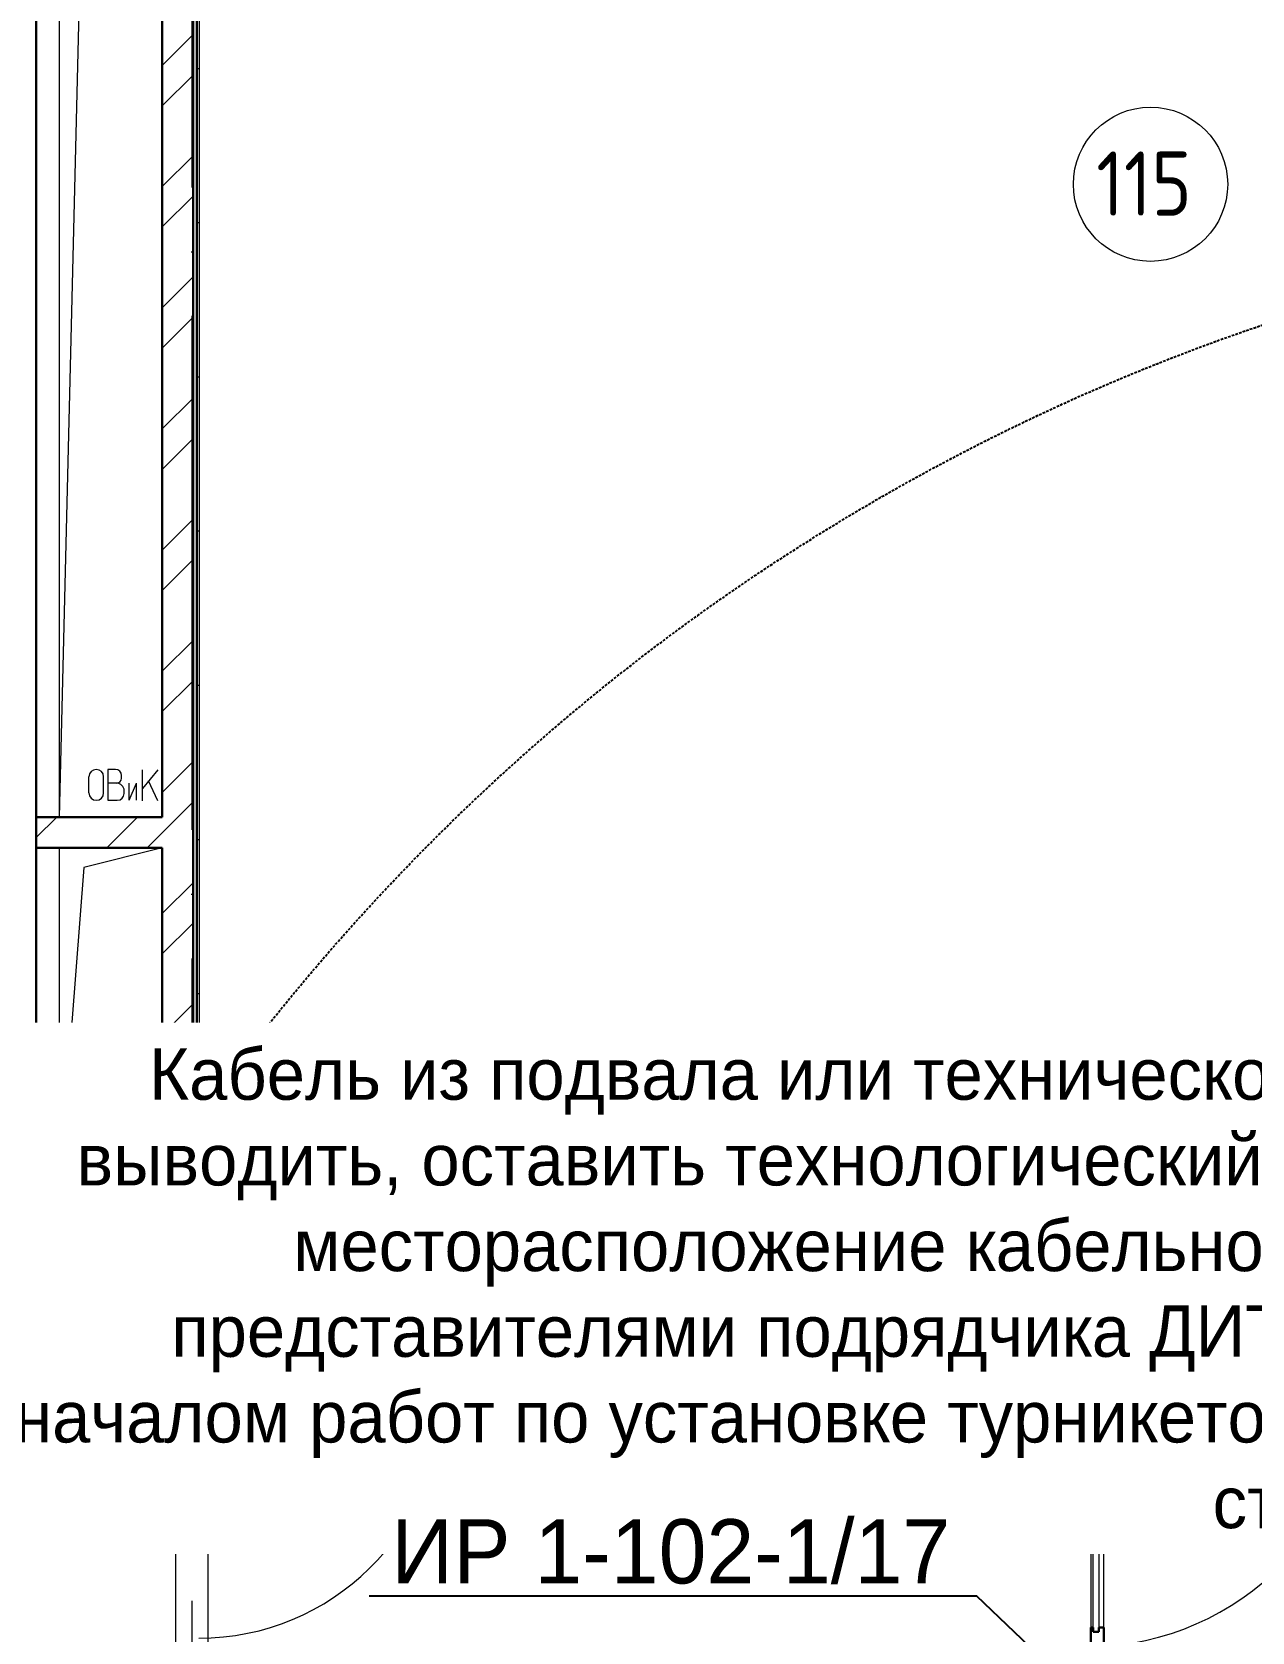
# Model space of a CAD drawing. Header units: millimetres. Extents: x -695119 to 412940, y -249585 to 622758.
# Drawn here: x 3671 to 8415, y 68414 to 74640 of the extents above; entities that cross this region are included whole.
import ezdxf
from ezdxf import colors
from ezdxf.entities.mleader import LeaderData, LeaderLine
from ezdxf.math import Vec2, Vec3

# ---------------------------------------------------------------- set-up
doc = ezdxf.new("R2010")
doc.units = ezdxf.units.MM
for name, pattern in [('ADSK_Линия сетки', [25, 20, -2.5, 0, -2.5]), ('ADSK_Штриховая_ш2 п1_5', [4.5, 3, -1.5]), ('DASH', [0.75, 0.5, -0.25])]:
    doc.linetypes.add(name, pattern=pattern)
doc.layers.add('_19D-Телекоммуникационные шкафы', color=7, linetype='Continuous')
for name, color, linetype, lineweight in [('_СС_КНС-Внешние связи', 250, 'Continuous', 30), ('Витраж', 252, 'Continuous', 9), ('Двери', 8, 'Continuous', 9), ('Марки помещений', 8, 'Continuous', 20), ('Оборудование', 8, 'Continuous', 18), ('Ограждение', 8, 'Continuous', 9), ('Оси', 252, 'Continuous', 9), ('Перекрытие', 252, 'Continuous', 18), ('Стены внутренние', 252, 'Continuous', 18), ('Стены наружные', 252, 'Continuous', 18), ('Стены штриховка', 7, 'Continuous', 9), ('ТХ Текст', 251, 'Continuous', 0)]:
    doc.layers.add(name, color=color, linetype=linetype, lineweight=lineweight)
doc.layers.add('Двери открывание', color=7, linetype='Continuous', lineweight=9, true_color=0xc0c0c0)
doc.styles.add('GOST Common_3', font='', dxfattribs={"height": 3.5})
doc.styles.add('Mipgost_5', font='', dxfattribs={"height": 250})
doc.styles.get('GOST Common_3').set_extended_font_data('GOST type B')
doc.styles.get('Mipgost_5').set_extended_font_data('Mipgost')
pattern_1 = [(0, (-32121.8, 98), (0, 600), []), (90, (-32121.8, 98), (-600, 4e-14), [])]

# ---------------------------------------------------------------- blocks, each defined once
blk = doc.blocks.new('1 этаж')
at = {"layer": 'Двери', "lineweight": 18, "true_color": 0x636466}
h = blk.add_hatch(dxfattribs=at)
h.set_pattern_fill('FP_2', color=251, angle=180, style=0, pattern_type=2)
h.set_pattern_definition([(225, (-36377.8, -11541.73), (35.3553, -35.3553), [])])
h.paths.add_polyline_path([(-35602.8, -11736.7), (-35602.8, -11346.7), (-35752.8, -11346.7), (-35752.8, -11736.7)])
h.paths.add_polyline_path([(-37402.8, -11736.7), (-37252.8, -11736.7), (-37252.8, -11346.7), (-37402.8, -11346.7)])
at = {"layer": 'Ограждение', "true_color": 0x636466}
h = blk.add_hatch(dxfattribs=at)
h.set_pattern_fill('FP_25', color=251, style=0, pattern_type=2)
h.set_pattern_definition(pattern_1)
h.paths.add_polyline_path([(-40637.8, -11331.7), (-40627.8, -11321.7), (-40627.8, -5506.7), (-40637.8, -5516.7), (-40637.8, -11115)])
h = blk.add_hatch(dxfattribs=at)
h.set_pattern_fill('FP_25', color=251, style=0, pattern_type=2)
h.set_pattern_definition(pattern_1)
h.paths.add_polyline_path([(-37262.8, -11331.7), (-37262.8, -11321.7), (-40627.8, -11321.7), (-40637.8, -11331.7), (-39502.4, -11331.7)])
h = blk.add_hatch(dxfattribs=at)
h.set_pattern_fill('FP_26', color=251, style=0, pattern_type=2)
h.set_pattern_definition(pattern_1)
h.paths.add_polyline_path([(-40735.3, -11761.7), (-40720.3, -11761.7), (-40720.3, -11751.7), (-40735.3, -11751.7), (-40735.3, -11756.7), (-42692.8, -11756.7), (-42697.8, -11761.7), (-40937.5, -11761.7)])
h = blk.add_hatch(dxfattribs=at)
h.set_pattern_fill('FP_25', color=251, style=0, pattern_type=2)
h.set_pattern_definition(pattern_1)
h.paths.add_polyline_path([(-37262.8, -11761.7), (-37262.8, -11756.7), (-40580.3, -11756.7), (-40580.3, -11751.7), (-40595.3, -11751.7), (-40595.3, -11761.7), (-39502.4, -11761.7)])
at = {"color": 251, "lineweight": 18, "true_color": 0x636466}
for p, q in [((-41172.8, -9591.7), (-41172.8, -5651.7)), ((-41172.8, -9591.7), (-41077.8, -5734.9)), ((-41058.1, -9497.7), (-41058.1, -9435.1)), ((-41000.8, -9497.7), (-41000.8, -9435.1)), ((-40953.9, -9406.4), (-40983.9, -9406.4)), ((-40983.9, -9406.4), (-40983.9, -9526.4)), ((-40950.6, -9459.8), (-40983.9, -9459.8)), ((-40930.6, -9439.8), (-40930.6, -9429.8)), ((-40901.5, -9526.4), (-40872.8, -9459.8)), ((-40901.5, -9526.4), (-40901.5, -9459.8)), ((-40872.8, -9526.4), (-40872.8, -9459.8)), ((-40789.8, -9408.5), (-40849.8, -9480)), ((-40849.8, -9528.5), (-40849.8, -9408.5)), ((-40789.8, -9528.5), (-40825.7, -9451.3)), ((-40920.6, -9499.8), (-40920.6, -9489.8)), ((-40983.9, -9526.4), (-40947.3, -9526.4)), ((-41172.8, -11011.7), (-41172.8, -9711.7)), ((-40772.8, -9711.7), (-41078.2, -9787.9)), ((-41078.2, -9787.9), (-41172.8, -11011.7)), ((-40942.1, -10809.2), (-40986, -10929.1)), ((-40922.5, -10809.2), (-40942.1, -10809.2)), ((-40922.6, -10929.2), (-40922.5, -10809.2)), ((-40888.4, -10842.6), (-40888.3, -10809.3)), ((-40831.1, -10909.4), (-40831, -10809.4)), ((-40831, -10862.7), (-40868.4, -10862.6)), ((-40996, -10929.1), (-40996, -10944.1)), ((-40986, -10929.1), (-40996, -10929.1)), ((-40986, -10929.1), (-40922.6, -10929.2)), ((-40922.6, -10929.2), (-40912.6, -10929.2)), ((-40912.6, -10929.2), (-40912.7, -10944.2)), ((-40888.5, -10929.3), (-40851.1, -10929.3)), ((-40818, -11166.5), (-41172.8, -11131.7)), ((-41172.8, -11331.7), (-41172.8, -11131.7)), ((-41096.7, -11178), (-41126.7, -11178)), ((-41126.7, -11178), (-41126.7, -11298)), ((-41073.3, -11211.3), (-41073.3, -11201.3)), ((-40966.7, -11178), (-41026.7, -11249.5)), ((-41026.7, -11298), (-41026.7, -11178)), ((-40772.8, -11331.7), (-40818, -11166.5)), ((-41093.3, -11231.3), (-41126.7, -11231.3)), ((-41063.3, -11271.3), (-41063.3, -11261.3)), ((-40966.7, -11298), (-41002.6, -11220.9)), ((-41126.7, -11298), (-41090, -11298)), ((-40772.8, -11331.7), (-41172.8, -11331.7))]:
    blk.add_line(p, q, dxfattribs=at)
for centre, radius, start, end in [((-41029.4, -9435.1), 28.7, 0, 180), ((-40953.9, -9429.8), 23.3, 0, 90), ((-40950.6, -9439.8), 20, 270, 0), ((-40950.6, -9489.8), 30, 0, 90), ((-41029.4, -9497.7), 28.7, 180, 0), ((-40947.3, -9499.8), 26.7, 270, 0), ((-40868.4, -10842.6), 20, 179.91297, 269.91297), ((-40851.1, -10909.3), 20, 269.91297, 359.91297), ((-41096.7, -11201.3), 23.3, 0, 90), ((-41093.3, -11211.3), 20, 270, 0), ((-41093.3, -11261.3), 30, 0, 90), ((-41090, -11271.3), 26.7, 270, 0)]:
    blk.add_arc(centre, radius, start, end, dxfattribs=at)
at = {"layer": 'Витраж', "color": 251, "lineweight": 18, "true_color": 0x636466}
for p, q in [((-40707.8, -11736.7), (-40707.8, -11786.7)), ((-40607.8, -11736.7), (-40707.8, -11736.7)), ((-40607.8, -11786.7), (-40607.8, -11736.7)), ((-40707.8, -11786.7), (-40697.8, -11786.7)), ((-40647.8, -11786.7), (-40607.8, -11786.7))]:
    blk.add_line(p, q, dxfattribs=at)
at = {"layer": 'Двери', "color": 251, "linetype": 'ADSK_Штриховая_ш2 п1_5', "true_color": 0x636466}
for p, q in [((-37252.8, -11346.7), (-37402.8, -11346.7)), ((-37252.8, -11736.7), (-37252.8, -11346.7)), ((-37402.8, -11736.7), (-37252.8, -11736.7))]:
    blk.add_line(p, q, dxfattribs=at)
at = {"layer": 'Двери', "color": 251, "true_color": 0x636466}
for p, q in [((-37252.8, -11686.7), (-37252.8, -11736.7)), ((-37232.8, -11686.7), (-37252.8, -11686.7)), ((-37232.8, -11736.7), (-37232.8, -11686.7)), ((-37160.8, -11686.7), (-37232.8, -11686.7)), ((-37232.8, -11686.7), (-37232.8, -11736.7)), ((-37169.8, -11728.7), (-37169.8, -11694.7)), ((-37169.8, -11694.7), (-37160.8, -11694.7)), ((-37160.8, -11694.7), (-37160.8, -11686.7)), ((-40647.8, -11766.7), (-40697.8, -11766.7)), ((-40697.8, -11766.7), (-40697.8, -11786.7)), ((-40647.8, -11786.7), (-40647.8, -11766.7)), ((-37252.8, -11736.7), (-37232.8, -11736.7)), ((-37232.8, -11736.7), (-37183.8, -11736.7)), ((-37183.8, -11736.7), (-37183.8, -11728.7)), ((-37183.8, -11728.7), (-37169.8, -11728.7)), ((-40697.8, -11786.7), (-40647.8, -11786.7)), ((-40647.8, -11786.7), (-40697.8, -11786.7)), ((-40697.8, -11786.7), (-40697.8, -11858.7)), ((-40647.8, -11835.7), (-40647.8, -11786.7)), ((-40697.8, -11858.7), (-40689.8, -11858.7)), ((-40689.8, -11858.7), (-40689.8, -11849.7)), ((-40689.8, -11849.7), (-40655.8, -11849.7)), ((-40655.8, -11849.7), (-40655.8, -11835.7)), ((-40655.8, -11835.7), (-40647.8, -11835.7)), ((-40553.8, -11867.7), (-40553.8, -11888.7)), ((-39741.8, -11867.7), (-40553.8, -11867.7)), ((-40553.8, -11888.7), (-39741.8, -11888.7)), ((-39759.8, -11858.7), (-40535.8, -11858.7)), ((-39741.8, -11888.7), (-39741.8, -11867.7)), ((-37160.8, -11848.7), (-37160.8, -12744.7)), ((-37151.8, -11830.7), (-37130.8, -11830.7)), ((-37151.8, -12762.7), (-37151.8, -11830.7)), ((-37130.8, -11830.7), (-37130.8, -12762.7)), ((-37110.8, -12744.7), (-37110.8, -11848.7)), ((-40535.8, -11908.7), (-39759.8, -11908.7)), ((-37130.8, -12762.7), (-37151.8, -12762.7))]:
    blk.add_line(p, q, dxfattribs=at)
at = {"layer": 'Двери', "color": 251, "lineweight": 30, "true_color": 0x636466}
for p, q in [((-37152.8, -11754.7), (-37160.8, -11754.7)), ((-37160.8, -11754.7), (-37160.8, -11848.7)), ((-37152.8, -11763.7), (-37152.8, -11754.7)), ((-37118.8, -11763.7), (-37152.8, -11763.7)), ((-37118.8, -11772.7), (-37118.8, -11763.7)), ((-37110.8, -11772.7), (-37118.8, -11772.7)), ((-37110.8, -11848.7), (-37110.8, -11772.7)), ((-40535.8, -11858.7), (-40629.8, -11858.7)), ((-40629.8, -11858.7), (-40629.8, -11866.7)), ((-40629.8, -11866.7), (-40620.8, -11866.7)), ((-40620.8, -11866.7), (-40620.8, -11900.7)), ((-40553.8, -11867.7), (-40535.8, -11867.7)), ((-40553.8, -11888.7), (-40553.8, -11867.7)), ((-40535.8, -11888.7), (-40553.8, -11888.7)), ((-40535.8, -11867.7), (-40535.8, -11858.7)), ((-40535.8, -11908.7), (-40535.8, -11888.7)), ((-39683.8, -11858.7), (-39759.8, -11858.7)), ((-39759.8, -11867.7), (-39759.8, -11858.7)), ((-39741.8, -11867.7), (-39759.8, -11867.7)), ((-39759.8, -11888.7), (-39741.8, -11888.7)), ((-39759.8, -11908.7), (-39759.8, -11888.7)), ((-39741.8, -11888.7), (-39741.8, -11867.7)), ((-39683.8, -11866.7), (-39683.8, -11858.7)), ((-39674.8, -11866.7), (-39683.8, -11866.7)), ((-39674.8, -11900.7), (-39674.8, -11866.7)), ((-37151.8, -11848.7), (-37160.8, -11848.7)), ((-37151.8, -11830.7), (-37151.8, -11848.7)), ((-37130.8, -11830.7), (-37151.8, -11830.7)), ((-37130.8, -11848.7), (-37130.8, -11830.7)), ((-37110.8, -11848.7), (-37130.8, -11848.7)), ((-40620.8, -11900.7), (-40611.8, -11900.7)), ((-40611.8, -11900.7), (-40611.8, -11908.7)), ((-40611.8, -11908.7), (-40535.8, -11908.7)), ((-39759.8, -11908.7), (-39665.8, -11908.7)), ((-39665.8, -11900.7), (-39674.8, -11900.7)), ((-39665.8, -11908.7), (-39665.8, -11900.7)), ((-37160.8, -12744.7), (-37160.8, -12838.7)), ((-37151.8, -12744.7), (-37160.8, -12744.7)), ((-37151.8, -12762.7), (-37151.8, -12744.7)), ((-37130.8, -12762.7), (-37151.8, -12762.7)), ((-37130.8, -12744.7), (-37130.8, -12762.7)), ((-37110.8, -12744.7), (-37130.8, -12744.7)), ((-37110.8, -12820.7), (-37110.8, -12744.7))]:
    blk.add_line(p, q, dxfattribs=at)
at = {"layer": 'Двери открывание', "color": 251, "true_color": 0x636466}
for centre, radius, start, end in [((-37178.8, -11754.7), 1066, 270.96752, 0), ((-40629.8, -11840.7), 946, 270, 358.90974)]:
    blk.add_arc(centre, radius, start, end, dxfattribs=at)
at = {"layer": 'Марки помещений', "color": 251, "true_color": 0x636466}
blk.add_circle((-36929.2, -7129.5), 300, dxfattribs=at)
at = {"layer": 'Оборудование', "color": 251, "true_color": 0x636466}
for p, q in [((-40671.4, -11131.7), (-40707.8, -11131.7)), ((-40707.8, -11131.7), (-40707.8, -11331.7)), ((-40670.5, -11330.8), (-40670.5, -11132.6)), ((-40660.8, -11138.7), (-40670.5, -11138.7)), ((-40659.8, -11323.8), (-40659.8, -11139.7)), ((-40725.7, -11192.1), (-40743.1, -11192.1)), ((-40743.1, -11192.1), (-40743.1, -11204.4)), ((-40743.1, -11204.4), (-40725.7, -11204.4)), ((-40723.7, -11190.2), (-40725.7, -11192.1)), ((-40725.7, -11192.1), (-40725.7, -11204.4)), ((-40725.7, -11204.4), (-40723.7, -11206.3)), ((-40707.8, -11188.6), (-40723.7, -11188.6)), ((-40723.7, -11188.6), (-40723.7, -11207.9)), ((-40723.2, -11147.6), (-40723.2, -11193.4)), ((-40718.2, -11147.6), (-40723.2, -11147.6)), ((-40723.2, -11203.1), (-40723.2, -11211.3)), ((-40718.2, -11193.4), (-40718.2, -11147.6)), ((-40718.2, -11211.3), (-40718.2, -11203.1)), ((-40660.8, -11159.7), (-40659.4, -11159.7)), ((-40660.8, -11159.7), (-40659.4, -11159.7)), ((-40652.8, -11150.7), (-40658.3, -11150.7)), ((-40652.8, -11312.7), (-40652.8, -11150.7)), ((-40650.8, -11159.7), (-40652.8, -11159.7)), ((-40652.8, -11331.7), (-40511.4, -11190.3)), ((-40650.8, -11163.7), (-40650.8, -11159.7)), ((-40650.8, -11163.7), (-40650.8, -11224.2)), ((-40723.7, -11207.9), (-40707.8, -11207.9)), ((-40723.2, -11211.3), (-40718.2, -11211.3)), ((-40652.8, -11228.2), (-40650.8, -11228.2)), ((-40650.8, -11228.2), (-40650.8, -11224.2)), ((-40670.5, -11324.7), (-40660.8, -11324.7)), ((-40659.4, -11303.7), (-40660.8, -11303.7)), ((-40660.8, -11303.7), (-40659.3, -11303.7)), ((-40658.3, -11312.7), (-40652.8, -11312.7)), ((-40707.8, -11331.7), (-40671.4, -11331.7))]:
    blk.add_line(p, q, dxfattribs=at)
for points, knots in [([(-40670.5, -11132.6), (-40670.5, -11132.6), (-40670.5, -11132.4), (-40670.6, -11132.3), (-40670.6, -11132.2), (-40670.8, -11132), (-40671, -11131.8), (-40671.2, -11131.8), (-40671.3, -11131.7), (-40671.4, -11131.7)], [0, 0, 0, 0, 0.166667, 0.25, 0.333333, 0.5, 0.666667, 0.833333, 1, 1, 1, 1]), ([(-40659.8, -11139.7), (-40659.8, -11139.6), (-40659.8, -11139.5), (-40659.9, -11139.3), (-40659.9, -11139.2), (-40660, -11139.1), (-40660.1, -11139), (-40660.3, -11138.8), (-40660.5, -11138.8), (-40660.7, -11138.7), (-40660.8, -11138.7)], [0, 0, 0, 0, 0.166667, 0.25, 0.333333, 0.416667, 0.541667, 0.666667, 0.833333, 1, 1, 1, 1]), ([(-40658.3, -11150.7), (-40658.4, -11150.7), (-40658.6, -11150.7), (-40658.9, -11150.6), (-40659, -11150.5), (-40659.2, -11150.4), (-40659.4, -11150.3), (-40659.5, -11150.1), (-40659.6, -11150), (-40659.7, -11149.8), (-40659.8, -11149.5), (-40659.8, -11149.3), (-40659.8, -11149.2)], [0, 0, 0, 0, 0.166667, 0.25, 0.333333, 0.416667, 0.5, 0.583333, 0.666667, 0.75, 0.833333, 1, 1, 1, 1]), ([(-40671.4, -11331.7), (-40671.3, -11331.7), (-40671.2, -11331.7), (-40671, -11331.6), (-40670.8, -11331.5), (-40670.6, -11331.3), (-40670.6, -11331.2), (-40670.5, -11331), (-40670.5, -11330.9), (-40670.5, -11330.8)], [-1, -1, -1, -1, -0.833333, -0.666667, -0.5, -0.333333, -0.25, -0.166667, 0, 0, 0, 0]), ([(-40660.8, -11324.7), (-40660.7, -11324.7), (-40660.5, -11324.7), (-40660.3, -11324.6), (-40660.1, -11324.5), (-40660, -11324.4), (-40659.9, -11324.3), (-40659.9, -11324.1), (-40659.8, -11324), (-40659.8, -11323.9), (-40659.8, -11323.8)], [-1, -1, -1, -1, -0.833333, -0.666667, -0.541667, -0.416667, -0.333333, -0.25, -0.166667, 0, 0, 0, 0]), ([(-40659.8, -11314.3), (-40659.8, -11314.1), (-40659.8, -11313.9), (-40659.7, -11313.7), (-40659.6, -11313.5), (-40659.5, -11313.3), (-40659.4, -11313.2), (-40659.2, -11313), (-40659, -11312.9), (-40658.9, -11312.8), (-40658.6, -11312.8), (-40658.4, -11312.7), (-40658.3, -11312.7)], [-1, -1, -1, -1, -0.833333, -0.75, -0.666667, -0.583333, -0.5, -0.416667, -0.333333, -0.25, -0.166667, 0, 0, 0, 0])]:
    blk.add_open_spline(points, degree=3, knots=knots, dxfattribs=at)
at = {"layer": 'Ограждение', "color": 251, "true_color": 0x636466}
for p, q in [((-40627.8, -11321.7), (-40627.8, -5506.7)), ((-40627.8, -11321.7), (-40637.8, -11331.7)), ((-37262.8, -11321.7), (-40627.8, -11321.7)), ((-37262.8, -11321.7), (-37262.8, -11331.7)), ((-42697.8, -11761.7), (-40720.3, -11761.7)), ((-40720.3, -11751.7), (-40720.3, -11761.7)), ((-40595.3, -11761.7), (-40595.3, -11751.7)), ((-40595.3, -11761.7), (-37262.8, -11761.7)), ((-37262.8, -11756.7), (-37262.8, -11761.7))]:
    blk.add_line(p, q, dxfattribs=at)
at = {"layer": 'Оси', "color": 251, "linetype": 'ADSK_Линия сетки', "ltscale": 100, "true_color": 0x636466}
for p, q in [((-40657.8, -2641.7), (-40657.8, -33767.9)), ((4409.5, -11541.7), (-72530.1, -11541.7))]:
    blk.add_line(p, q, dxfattribs=at)
at = {"layer": 'Перекрытие', "color": 251, "ltscale": 100, "true_color": 0x636466}
for p, q in [((-41172.8, -11331.7), (-41172.8, -11131.7)), ((-40772.8, -11331.7), (-41172.8, -11331.7)), ((-40720.3, -13841.7), (-40720.3, -11761.7))]:
    blk.add_line(p, q, dxfattribs=at)
at = {"layer": 'Стены внутренние', "color": 251, "lineweight": 30, "true_color": 0x636466}
for p, q in [((-41262.8, -9591.7), (-41262.8, -5651.7)), ((-41262.8, -11011.7), (-41262.8, -9711.7)), ((-41262.8, -11346.7), (-41262.8, -11131.7)), ((-40772.8, -11346.7), (-41262.8, -11346.7)), ((-37252.8, -11736.7), (-37252.8, -11346.7)), ((-40720.3, -11736.7), (-40595.3, -11736.7))]:
    blk.add_line(p, q, dxfattribs=at)
at = {"layer": 'Стены внутренние', "color": 251, "true_color": 0x636466}
for p, q in [((-33002.8, -11346.7), (-40637.8, -11346.7)), ((-40595.3, -11736.7), (-37252.8, -11736.7)), ((-35821.8, -11736.7), (-37183.8, -11736.7))]:
    blk.add_line(p, q, dxfattribs=at)
at = {"layer": 'Стены наружные', "color": 251, "lineweight": 30, "true_color": 0x636466}
for p, q in [((-40652.8, -5531.7), (-40652.8, -11150.7)), ((-40637.8, -11331.7), (-40637.8, -5516.7)), ((-40772.8, -5651.7), (-40772.8, -9591.7)), ((-40772.8, -9591.7), (-41262.8, -9591.7)), ((-41262.8, -9591.7), (-41262.8, -9711.7)), ((-41262.8, -9711.7), (-40772.8, -9711.7)), ((-40772.8, -9711.7), (-40772.8, -11011.7)), ((-40772.8, -11011.7), (-41262.8, -11011.7)), ((-41262.8, -11011.7), (-41262.8, -11131.7)), ((-41262.8, -11131.7), (-40707.8, -11131.7)), ((-40671.2, -11131.7), (-40652.8, -11131.7)), ((-40652.8, -11312.7), (-40652.8, -11346.7)), ((-40772.8, -11331.7), (-40772.8, -11346.7)), ((-40707.8, -11331.7), (-40772.8, -11331.7)), ((-40772.8, -11346.7), (-40637.8, -11346.7)), ((-40652.8, -11331.7), (-40671.2, -11331.7)), ((-37252.8, -11331.7), (-40637.8, -11331.7)), ((-37252.8, -11346.7), (-37252.8, -11331.7)), ((-42692.8, -11756.7), (-40735.3, -11756.7)), ((-40720.3, -11751.7), (-42687.8, -11751.7)), ((-40720.3, -11736.7), (-41681.8, -11736.7)), ((-40735.3, -11756.7), (-40735.3, -11751.7)), ((-40720.3, -11751.7), (-40720.3, -11736.7)), ((-40595.3, -11736.7), (-40595.3, -11751.7)), ((-40595.3, -11751.7), (-40580.3, -11751.7)), ((-40580.3, -11751.7), (-40580.3, -11756.7)), ((-40580.3, -11756.7), (-37252.8, -11756.7)), ((-37252.8, -11756.7), (-37252.8, -11736.7))]:
    blk.add_line(p, q, dxfattribs=at)
at = {"layer": 'Стены наружные', "color": 251, "linetype": 'Continuous', "lineweight": 9, "true_color": 0x636466}
for p, q in [((-40772.8, -6667.1), (-40652.8, -6547.1)), ((-40772.8, -6824.3), (-40652.8, -6704.3)), ((-40772.8, -7138.6), (-40652.8, -7018.6)), ((-40772.8, -7295.7), (-40652.8, -7175.7)), ((-40772.8, -7610.1), (-40652.8, -7490.1)), ((-40772.8, -7767.2), (-40652.8, -7647.2)), ((-40772.8, -8081.5), (-40652.8, -7961.5)), ((-40772.8, -8238.7), (-40652.8, -8118.7)), ((-40772.8, -8553), (-40652.8, -8433)), ((-40772.8, -8710.1), (-40652.8, -8590.1)), ((-40772.8, -9024.4), (-40652.8, -8904.4)), ((-40772.8, -9181.6), (-40652.8, -9061.6)), ((-40772.8, -9495.9), (-40652.8, -9375.9)), ((-40772.8, -9653.1), (-40652.8, -9533.1)), ((-41262.8, -9671.6), (-41182.9, -9591.7)), ((-40988.6, -9711.7), (-40868.6, -9591.7)), ((-40831.5, -9711.7), (-40772.8, -9653.1)), ((-40772.8, -9967.4), (-40652.8, -9847.4)), ((-40772.8, -10124.5), (-40652.8, -10004.5)), ((-40772.8, -10438.8), (-40652.8, -10318.8)), ((-40772.8, -10596), (-40652.8, -10476)), ((-40772.8, -10910.3), (-40652.8, -10790.3)), ((-40772.8, -11067.4), (-40652.8, -10947.4)), ((-41262.8, -11086), (-41188.5, -11011.7)), ((-40994.2, -11131.7), (-40874.2, -11011.7)), ((-40837.1, -11131.7), (-40772.8, -11067.4)), ((-40737.8, -11346.7), (-40722.8, -11331.7)), ((-40596.7, -11346.7), (-40581.7, -11331.7)), ((-40172.4, -11346.7), (-40157.4, -11331.7)), ((-39748.2, -11346.7), (-39733.2, -11331.7)), ((-39323.9, -11346.7), (-39308.9, -11331.7)), ((-38899.7, -11346.7), (-38884.7, -11331.7)), ((-38475.4, -11346.7), (-38460.4, -11331.7)), ((-38051.1, -11346.7), (-38036.1, -11331.7)), ((-37626.9, -11346.7), (-37611.9, -11331.7)), ((-41218.8, -11756.7), (-41213.8, -11751.7)), ((-41148.1, -11756.7), (-41143.1, -11751.7)), ((-41077.4, -11756.7), (-41072.4, -11751.7)), ((-41006.7, -11756.7), (-41001.7, -11751.7)), ((-41001.7, -11751.7), (-40986.7, -11736.7)), ((-40936, -11756.7), (-40931, -11751.7)), ((-40865.3, -11756.7), (-40860.3, -11751.7)), ((-40794.6, -11756.7), (-40789.6, -11751.7)), ((-40580.3, -11754.6), (-40577.4, -11751.7)), ((-40577.4, -11751.7), (-40562.4, -11736.7)), ((-40511.7, -11756.7), (-40506.7, -11751.7)), ((-40441, -11756.7), (-40436, -11751.7)), ((-40370.3, -11756.7), (-40365.3, -11751.7)), ((-40299.6, -11756.7), (-40294.6, -11751.7)), ((-40228.9, -11756.7), (-40223.9, -11751.7)), ((-40158.2, -11756.7), (-40153.2, -11751.7)), ((-40153.2, -11751.7), (-40138.2, -11736.7)), ((-40087.5, -11756.7), (-40082.5, -11751.7)), ((-40016.8, -11756.7), (-40011.8, -11751.7)), ((-39946, -11756.7), (-39941, -11751.7)), ((-39875.3, -11756.7), (-39870.3, -11751.7)), ((-39804.6, -11756.7), (-39799.6, -11751.7)), ((-39733.9, -11756.7), (-39728.9, -11751.7)), ((-39728.9, -11751.7), (-39713.9, -11736.7)), ((-39663.2, -11756.7), (-39658.2, -11751.7)), ((-39592.5, -11756.7), (-39587.5, -11751.7)), ((-39521.8, -11756.7), (-39516.8, -11751.7)), ((-39451.1, -11756.7), (-39446.1, -11751.7)), ((-39380.4, -11756.7), (-39375.4, -11751.7)), ((-39309.7, -11756.7), (-39304.7, -11751.7)), ((-39304.7, -11751.7), (-39289.7, -11736.7)), ((-39238.9, -11756.7), (-39233.9, -11751.7)), ((-39168.2, -11756.7), (-39163.2, -11751.7)), ((-39097.5, -11756.7), (-39092.5, -11751.7)), ((-39026.8, -11756.7), (-39021.8, -11751.7)), ((-38956.1, -11756.7), (-38951.1, -11751.7)), ((-38885.4, -11756.7), (-38880.4, -11751.7)), ((-38880.4, -11751.7), (-38865.4, -11736.7)), ((-38814.7, -11756.7), (-38809.7, -11751.7)), ((-38744, -11756.7), (-38739, -11751.7)), ((-38673.3, -11756.7), (-38668.3, -11751.7)), ((-38602.5, -11756.7), (-38597.5, -11751.7)), ((-38531.8, -11756.7), (-38526.8, -11751.7)), ((-38461.1, -11756.7), (-38456.1, -11751.7)), ((-38456.1, -11751.7), (-38441.1, -11736.7)), ((-38390.4, -11756.7), (-38385.4, -11751.7)), ((-38319.7, -11756.7), (-38314.7, -11751.7)), ((-38249, -11756.7), (-38244, -11751.7)), ((-38178.3, -11756.7), (-38173.3, -11751.7)), ((-38107.6, -11756.7), (-38102.6, -11751.7)), ((-38036.9, -11756.7), (-38031.9, -11751.7)), ((-38031.9, -11751.7), (-38016.9, -11736.7)), ((-37966.1, -11756.7), (-37961.1, -11751.7)), ((-37895.4, -11756.7), (-37890.4, -11751.7)), ((-37824.7, -11756.7), (-37819.7, -11751.7)), ((-37754, -11756.7), (-37749, -11751.7)), ((-37683.3, -11756.7), (-37678.3, -11751.7)), ((-37612.6, -11756.7), (-37607.6, -11751.7)), ((-37607.6, -11751.7), (-37592.6, -11736.7)), ((-37541.9, -11756.7), (-37536.9, -11751.7)), ((-37471.2, -11756.7), (-37466.2, -11751.7)), ((-37400.5, -11756.7), (-37395.5, -11751.7)), ((-37329.8, -11756.7), (-37324.8, -11751.7)), ((-37259, -11756.7), (-37254, -11751.7))]:
    blk.add_line(p, q, dxfattribs=at)
at = {"layer": 'Стены наружные', "color": 251, "true_color": 0x636466}
for p, q in [((-40772.8, -11331.7), (-40772.8, -11131.7)), ((-40595.3, -11761.7), (-40595.3, -11858.7)), ((-40595.3, -11908.7), (-40595.3, -13664.7))]:
    blk.add_line(p, q, dxfattribs=at)
at = {"layer": 'Стены штриховка', "color": 251, "true_color": 0x636466}
for p, q in [((-40637.8, -11331.7), (-40637.8, -11346.7)), ((-40580.3, -11751.7), (-37252.8, -11751.7))]:
    blk.add_line(p, q, dxfattribs=at)
at = {"layer": 'Марки помещений', "color": 251, "true_color": 0x636466, "style": 'GOST Common_3', "width": 0.9}
blk.add_text('115', height=250, dxfattribs=at).set_placement((-37140.2, -7251.8))
blk = doc.blocks.new('план Новый корпус (не печатать) 2$0$_Dot')
at = {"color": 251, "linetype": 'ByBlock', "lineweight": -2}
blk.add_line((-0.5, 0), (-1, 0), dxfattribs=at)
at = {"color": 251, "linetype": 'ByBlock', "const_width": 0.5}
blk.add_lwpolyline([(-0.25, 0, 1), (0.25, 0, 1)], format="xyb", close=True, dxfattribs=at)

msp = doc.modelspace()

# ---------------------------------------------------------------- linework, layer by layer
at = {"layer": '_19D-Телекоммуникационные шкафы', "color": 7, "linetype": 'DASH', "ltscale": 20}
msp.add_circle((11129.82, 65593.037), 8344.415, dxfattribs=at)

# ---------------------------------------------------------------- block references
msp.add_blockref('1 этаж', (44950.089, 81176.937))

# ---------------------------------------------------------------- leaders
at = {"layer": 'ТХ Текст', "color": 0, "ltscale": 100}
ml = msp.add_multileader_mtext('Standard', dxfattribs=at)
ml.set_content('ИР {\\C256;1-102-1/17}', color=251, style='Mipgost_5')
ml.set_leader_properties(color=251)
ml.set_arrow_properties(name='план Новый корпус (не печатать) 2$0$_Dot')
ml.build(insert=Vec2(0, 0))
ml.multileader.update_dxf_attribs({"text_left_attachment_type": 6, "text_right_attachment_type": 6, "dogleg_length": 103.837, "arrow_head_size": 10})
ctx = ml.context
ctx.base_point, ctx.char_height, ctx.arrow_head_size, ctx.landing_gap_size, ctx.plane_origin = Vec3(5455.642, 68552.925), 250, 10, 0.09, Vec3(5748.952, 72277.571)
ctx.left_attachment, ctx.right_attachment, ctx.text_align_type = 6, 6, 2
notes = []
notes.append((ctx, [(1, (1, 1, 0), (7345.73, 68552.925), (-1, 0), 103.837, [(0, [(9973.362, 66043.828)], 0, [])])]))
ctx.mtext.insert, ctx.mtext.alignment, ctx.mtext.flow_direction = Vec3(7241.803, 68852.925), 3, 5
for ctx, leaders in notes:
    for number, flags, end, landing, length, lines in leaders:
        leader = LeaderData()
        leader.index, (leader.has_last_leader_line, leader.has_dogleg_vector, leader.attachment_direction) = number, flags
        leader.last_leader_point, leader.dogleg_vector, leader.dogleg_length = Vec3(end), Vec3(landing), length
        for number, points, colour, breaks in lines:
            line = LeaderLine()
            line.index, line.vertices, line.color, line.breaks = number, Vec3.list(points), colors.encode_raw_color(colour), breaks
            leader.lines.append(line)
        ctx.leaders.append(leader)

# ---------------------------------------------------------------- next in the draw order: leaders
at = {"layer": '_СС_КНС-Внешние связи', "lineweight": 0}
ml = msp.add_multileader_mtext('Standard', dxfattribs=at)
ml.set_content('Кабель из подвала или технического подполья на этаж 1 не выводить, оставить технологический запас 25 метров. Точное месторасположение кабельной проходки согласуется с представителями подрядчика ДИТ непосредственно перед началом работ по установке турникетов и производится силами строительной организации', color=256, style='Mipgost_5')
ml.set_leader_properties()
ml.build(insert=Vec2(0, 0))
ctx = ml.context
ctx.base_point, ctx.char_height, ctx.plane_origin = Vec3(4045.11, 70556.655), 200, Vec3(13145.163, 67537.124)
ctx.text_align_type = 2
notes = []
notes.append((ctx, [(0, (1, 1, 0), (11626.396, 70556.655), (-1, 0), 8, [(0, [(13377.603, 66991.624)], 0, [])])]))
ctx.mtext.insert, ctx.mtext.width, ctx.mtext.alignment, ctx.mtext.flow_direction = Vec3(11616.396, 70685.155), 8319.10878, 3, 5
ctx.mtext.has_bg_fill, ctx.mtext.bg_color, ctx.mtext.bg_scale_factor, ctx.mtext.bg_transparency, ctx.mtext.use_window_bg_color = 1, -1027028792, 1.5, 0, 1
for ctx, leaders in notes:
    for number, flags, end, landing, length, lines in leaders:
        leader = LeaderData()
        leader.index, (leader.has_last_leader_line, leader.has_dogleg_vector, leader.attachment_direction) = number, flags
        leader.last_leader_point, leader.dogleg_vector, leader.dogleg_length = Vec3(end), Vec3(landing), length
        for number, points, colour, breaks in lines:
            line = LeaderLine()
            line.index, line.vertices, line.color, line.breaks = number, Vec3.list(points), colors.encode_raw_color(colour), breaks
            leader.lines.append(line)
        ctx.leaders.append(leader)

doc.saveas('drawing.dxf')
